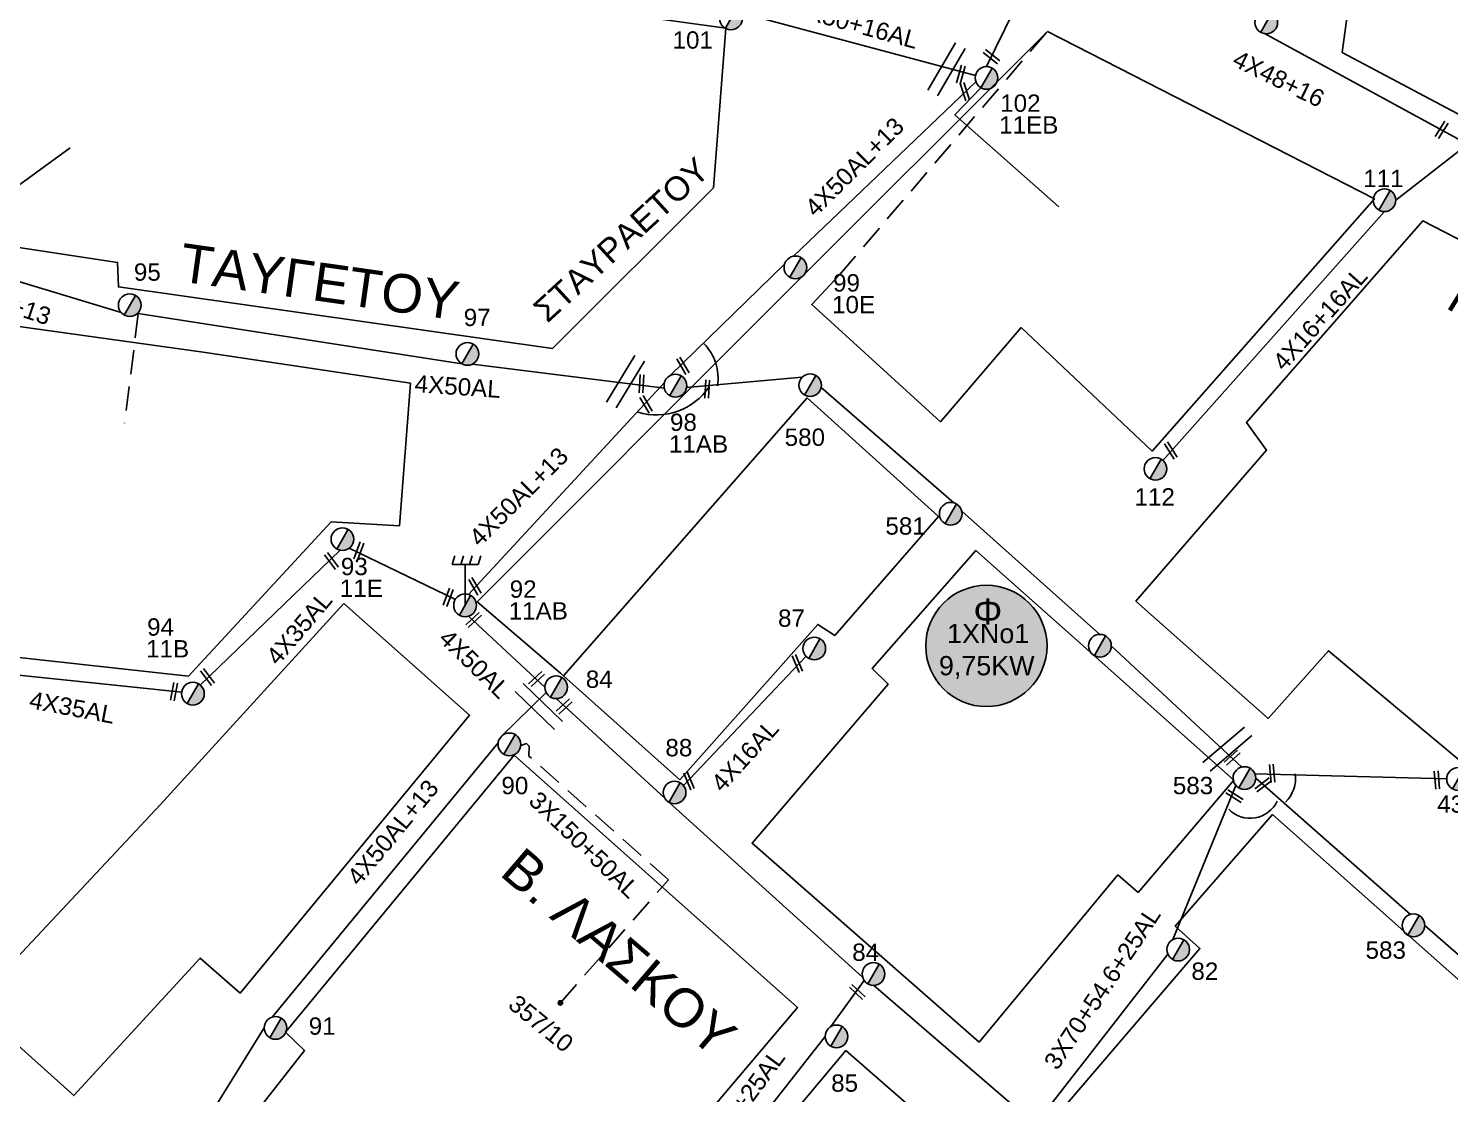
# Model space of a CAD drawing. Header units: millimetres. Extents: x 645 to 3057, y 900 to 1793.
# Drawn here: x 1292.4 to 1440.1, y 998.3 to 1109 of the extents above; entities that cross this region are included whole.
import ezdxf

# ---------------------------------------------------------------- set-up
doc = ezdxf.new("R2010")
doc.units = ezdxf.units.MM
doc.linetypes.add('DASHED', pattern=[19.05, 12.7, -6.35])
for name, color, linetype in [('Άγνωστα', 7, 'Continuous'), ('Γέφυρες Εναέριου Δικτύου', 7, 'Continuous'), ('Γείωση', 7, 'Continuous'), ('Γυμνά εναέρια ΧΤ (3Φ)   4x35AL', 7, 'Continuous'), ('Γυμνά εναέρια ΧΤ (3Φ)   4x50AL', 7, 'Continuous'), ('Γυμνά εναέρια ΧΤ και ΦΟΠ (3Φ)   4x16+16AL', 7, 'Continuous'), ('Γυμνά εναέρια ΧΤ και ΦΟΠ (3Φ)   4x50+16AL', 7, 'Continuous'), ('Εναέρια παροχή ΧΤ 4x16', 7, 'SYN_LINE'), ('Εναέρια παροχή ΧΤ 4x25', 7, 'SYN_LINE'), ('Επιγραφές - Σχήματα', 7, 'Continuous'), ('Καλώδια ΧΤ   3x150+50AL', 7, 'DASHED'), ('Καλώδια ΧΤ   3x48+38+16.5', 7, 'DASHED'), ('Μηχανική τομή', 7, 'Continuous'), ('Στύλος ΦΜ', 7, 'Continuous'), ('Στύλος ΦΜ @ 1', 7, 'Continuous'), ('Συνδέσεις', 7, 'Continuous'), ('Συνεστραμμένα ΧΤ   3x70+54.6+25 AL', 7, 'SYN_LINE'), ('Τομή', 7, 'Continuous'), ('Υπόβαθρο ΔΕΗ', 7, 'Continuous'), ('Χώρος', 7, 'Continuous')]:
    doc.layers.add(name, color=color, linetype=linetype)
doc.styles.get("Standard").update_dxf_attribs({"font": 'arial.ttf'})
doc.linetypes.add('SYN_LINE', pattern='A,0.5,-0.0001,["/\\/\\/\\/",Standard,S=0.1,R=0,X=0,Y=-0.05],-0.25', length=0.7501)

# ---------------------------------------------------------------- blocks, each defined once
blk = doc.blocks.new('ΥΠΑΡΧΩΝ ΤΣΙΜΕΝΤΕΝΙΟΣ ΣΤΥΛΟΣ')
at = {"layer": 'Στύλος ΦΜ'}
blk.add_hatch(color=256, dxfattribs=at).paths.add_polyline_path([(-1.29, -2.28, 0.574793), (2.62, 0, 0.268822), (1.3, 2.27)])
blk.add_line((-1.29, -2.28), (1.3, 2.27), dxfattribs=at)
blk.add_circle((0, 0), 2.62, dxfattribs=at)
at = {"layer": 'Στύλος ΦΜ', "flags": 4}
for tag, p in [('ΑΡΙΘΜΟΣ', (-4.68, 8.05)), ('ΤΥΠΟΣ', (-4.91, 3.03))]:
    blk.add_attdef(tag, p, '', height=4, dxfattribs=at)
blk = doc.blocks.new('_ΣΥΝΔΕΣΗ')
at = {"layer": 'Συνδέσεις', "linetype": 'SYN_LINE', "ltscale": 40}
blk.add_hatch(color=256, dxfattribs=at).paths.add_polyline_path([(0.5, -0.01, 1), (-0.5, -0.01, 1)])
at = {"layer": 'Συνδέσεις'}
blk.add_circle((0, -0.01), 0.5, dxfattribs=at)
blk = doc.blocks.new('ΜΗΧΑΝΙΚΗ ΤΟΜΗ')
at = {"layer": 'Μηχανική τομή', "ltscale": 40}
for p, q in [((-1.89, 0.78), (1.89, 0.78)), ((1.89, 0), (-1.89, 0))]:
    blk.add_line(p, q, dxfattribs=at)
blk = doc.blocks.new('ΤΟΜΗ')
at = {"layer": 'Τομή', "ltscale": 40}
for p, q in [((-5.68, 0), (5.68, 0)), ((5.68, -2.33), (-5.68, -2.33))]:
    blk.add_line(p, q, dxfattribs=at)
blk = doc.blocks.new('ΓΕΙΩΣΗ')
at = {"layer": 'Γείωση', "ltscale": 40}
for p, q in [((-2.34, 11.45), (-3, 9.45)), ((-0.34, 11.45), (-1, 9.45)), ((1.66, 11.45), (1, 9.45)), ((3.66, 11.45), (3, 9.45)), ((0, 9.45), (0, 0))]:
    blk.add_line(p, q, dxfattribs=at)
blk.add_lwpolyline([(-3, 9.45), (3, 9.45)], dxfattribs=at)
blk = doc.blocks.new('ΧΩΡΟΣ')
at = {"layer": 'Χώρος', "ltscale": 40, "true_color": 0xff4747}
blk.add_hatch(color=13, dxfattribs=at).paths.add_polyline_path([(12.17, -0.19, 1), (-13.03, -0.19, 1)])
at = {"layer": 'Χώρος', "ltscale": 40}
blk.add_circle((-0.43, -0.19), 12.6, dxfattribs=at)
at = {"layer": 'Χώρος', "ltscale": 30, "insert": (-3.14, 9.64), "char_height": 5.4, "width": 408.8913, "attachment_point": 1}
blk.add_mtext('Φ', dxfattribs=at)
at = {"layer": 'Χώρος', "ltscale": 40}
blk.add_attdef('ΑΡΙΘΜΟΣ_001', (-5.24, -3.99), '', height=5.4, dxfattribs=at)

msp = doc.modelspace()

# ---------------------------------------------------------------- linework, layer by layer
at = {"layer": 'Άγνωστα', "color": 5}
for points in [[(1403.31406, 1128.16109), (1391.96099, 1104.9915)], [(1371.92101, 1085.28528), (1390.85561, 1103.4072)], [(1391.37996, 1102.78926), (1388.67752, 1099.95964), (1399.47018, 1090.41583)], [(1359.06974, 1072.86838), (1370.98334, 1084.47697)], [(1338.16145, 1050.12939), (1358.51215, 1072.17895)]]:
    msp.add_lwpolyline(points, dxfattribs=at)
at = {"layer": 'Άγνωστα', "color": 30}
msp.add_lwpolyline([(1441.67501, 1097.05867), (1420.84666, 1108.4163)], dxfattribs=at)
at = {"layer": 'Άγνωστα', "color": 6}
msp.add_lwpolyline([(1302.06157, 1079.4227), (1283.37592, 1085.08719)], dxfattribs=at)
at = {"layer": 'Άγνωστα', "color": 6, "linetype": 'DASHED', "ltscale": 0.2}
msp.add_lwpolyline([(1303.84101, 1079.3206), (1302.41184, 1067.93736)], dxfattribs=at)
at = {"layer": 'Άγνωστα', "color": 62}
for points in [[(1346.20268, 1039.95677), (1341.56989, 1035.40869)], [(1341.22971, 1034.7394), (1317.74463, 1006.23482)], [(1316.91676, 1005.11023), (1306.78358, 988.72993)]]:
    msp.add_lwpolyline(points, dxfattribs=at)
at = {"layer": 'Γέφυρες Εναέριου Δικτύου'}
for centre, radius, start, end in [((1359.02949, 1072.64594), 5.04477, 350.7050918, 44.50959), ((1357.63446, 1075.4593), 6.6676, 253.3352783, 325.9395932), ((1420.7468, 1030.99895), 3.3104, 313.0612024, 9.0577745), ((1419.35122, 1030.00407), 3.1177, 224.3585545, 334.5493133)]:
    msp.add_arc(centre, radius, start, end, dxfattribs=at)
at = {"layer": 'Γυμνά εναέρια ΧΤ (3Φ)   4x35AL', "color": 5, "linetype": 'SYN_LINE', "ltscale": 20}
for points in [[(1324.8248, 1054.73442), (1310.27341, 1040.7335)], [(1308.34533, 1039.99576), (1281.09329, 1042.82138)]]:
    msp.add_lwpolyline(points, dxfattribs=at)
at = {"layer": 'Γυμνά εναέρια ΧΤ (3Φ)   4x35AL', "color": 5, "linetype": 'SYN_LINE', "ltscale": 15}
msp.add_lwpolyline([(1336.77898, 1049.62711), (1325.75385, 1054.95089)], dxfattribs=at)
at = {"layer": 'Γυμνά εναέρια ΧΤ (3Φ)   4x50AL', "color": 6, "linetype": 'SYN_LINE', "ltscale": 20}
for points in [[(1337.45318, 1074.11257), (1303.84101, 1079.3206)], [(1358.49289, 1071.56774), (1338.552, 1074.07919)]]:
    msp.add_lwpolyline(points, dxfattribs=at)
at = {"layer": 'Γυμνά εναέρια ΧΤ (3Φ)   4x50AL', "color": 5, "ltscale": 0.2}
for points in [[(1346.07002, 1040.4998), (1338.15202, 1047.89472)], [(1358.5252, 1028.99414), (1347.24779, 1039.32204)]]:
    msp.add_lwpolyline(points, dxfattribs=at)
at = {"layer": 'Γυμνά εναέρια ΧΤ και ΦΟΠ (3Φ)   4x16+16AL', "color": 30, "ltscale": 0.2}
for points in [[(1441.8425, 1096.82142), (1434.48617, 1091.09999)], [(1433.3084, 1089.92222), (1410.29331, 1064.07672)]]:
    msp.add_lwpolyline(points, dxfattribs=at)
at = {"layer": 'Γυμνά εναέρια ΧΤ και ΦΟΠ (3Φ)   4x50+16AL', "color": 1, "ltscale": 0.2}
msp.add_lwpolyline([(1390.80756, 1104.05192), (1366.43793, 1110.56448)], dxfattribs=at)
at = {"layer": 'Εναέρια παροχή ΧΤ 4x16', "color": 5, "ltscale": 20}
msp.add_lwpolyline([(1360.49082, 1030.2823), (1373.20747, 1043.72614)], dxfattribs=at)
at = {"layer": 'Εναέρια παροχή ΧΤ 4x25', "color": 6, "ltscale": 20}
msp.add_lwpolyline([(1282.83437, 1086.45076), (1296.77203, 1096.54406)], dxfattribs=at)
at = {"layer": 'Καλώδια ΧΤ   3x150+50AL', "color": 62, "ltscale": 0.2}
msp.add_lwpolyline([(1347.69487, 1007.71363), (1358.93321, 1020.50668), (1344.4262, 1033.35675), (1344.46149, 1034.37058), (1344.16148, 1034.6527), (1343.5656, 1034.4387)], dxfattribs=at)
at = {"layer": 'Καλώδια ΧΤ   3x48+38+16.5', "color": 5, "linetype": 'Continuous', "ltscale": 0.2}
for points in [[(1379.08499, 1010.39008), (1358.97076, 1028.54695)], [(1396.97177, 995.10535), (1380.21808, 1009.53364)]]:
    msp.add_lwpolyline(points, dxfattribs=at)
at = {"layer": 'Συνεστραμμένα ΧΤ   3x70+54.6+25 AL', "color": 5, "ltscale": 15}
msp.add_lwpolyline([(1372.79673, 1072.71289), (1360.80184, 1071.64846)], dxfattribs=at)
at = {"layer": 'Συνεστραμμένα ΧΤ   3x70+54.6+25 AL', "color": 5, "ltscale": 20}
for points in [[(1388.57946, 1059.65446), (1374.79109, 1071.65117)], [(1403.74762, 1045.99722), (1389.39046, 1058.78194)], [(1418.46965, 1032.2136), (1404.92539, 1044.81945)], [(1352.73419, 975.56755), (1375.20229, 1004.22752)]]:
    msp.add_lwpolyline(points, dxfattribs=at)
at = {"layer": 'Συνεστραμμένα ΧΤ   3x70+54.6+25 AL', "color": 1, "ltscale": 20}
for points in [[(1439.77778, 1030.97129), (1419.85359, 1031.49537)], [(1419.93273, 1031.07092), (1436.01241, 1016.90342)], [(1411.31162, 1014.28109), (1417.87431, 1030.28887)], [(1437.49536, 1015.76587), (1450.40059, 1004.50331)], [(1398.39793, 996.83101), (1410.79561, 1012.78011)]]:
    msp.add_lwpolyline(points, dxfattribs=at)
at = {"layer": 'Συνεστραμμένα ΧΤ   3x70+54.6+25 AL', "color": 5, "ltscale": 7}
msp.add_lwpolyline([(1375.79688, 1005.25077), (1379.25201, 1010.03773)], dxfattribs=at)
at = {"layer": 'Υπόβαθρο ΔΕΗ'}
for points in [[(1437.00272, 1166.00716), (1473.90372, 1156.68727), (1469.37152, 1121.75043), (1465.11647, 1123.69304), (1458.6278, 1090.70802), (1428.92135, 1106.4461)], [(1407.46052, 1049.46266), (1421.22941, 1037.26081), (1427.47617, 1044.28768), (1440.97414, 1033.01484), (1473.71948, 1070.18166), (1437.28186, 1088.94888), (1418.96774, 1067.99978), (1421.06161, 1065.13231)], [(1391.20268, 1003.64429), (1405.61927, 1021.005), (1407.70235, 1019.18395), (1417.6573, 1030.86342), (1400.74563, 1045.91964), (1390.85995, 1054.72009), (1380.06555, 1042.45674), (1381.75437, 1040.81271), (1367.60124, 1024.29774)], [(1325.19283, 1049.20686), (1338.26161, 1037.58539), (1314.41005, 1008.71443), (1310.25471, 1012.36164), (1297.14278, 998.08077), (1286.61663, 1007.49448), (1306.10487, 1028.27798)], [(1319.14555, 1004.65282), (1321.0927, 1002.77774), (1308.66576, 986.90293), (1331.29805, 964.56212), (1345.7103, 981.12913), (1348.36264, 978.94188), (1372.32714, 1007.21966), (1342.87675, 1033.46213)], [(1399.49899, 996.29036), (1414.12337, 1013.36815), (1411.57012, 1015.66938), (1421.66659, 1027.27838), (1448.98205, 1002.99605), (1439.71991, 992.17885), (1437.97196, 993.77286), (1422.77659, 975.62726), (1409.65934, 987.00746)], [(1352.57411, 966.02344), (1356.97619, 971.08406), (1353.5294, 974.27923), (1377.35212, 1002.74755), (1389.06516, 992.54361), (1407.56738, 975.83768), (1399.0846, 966.02344), (1383.60932, 947.80391), (1379.68223, 951.17802), (1363.78359, 932.83795), (1342.16016, 953.42445)]]:
    msp.add_lwpolyline(points, close=True, dxfattribs=at)
for points in [[(1263.4034, 1116.96208), (1282.9411, 1087.46625), (1301.68402, 1084.64455), (1301.77592, 1082.09131), (1346.85649, 1075.6899), (1363.58989, 1092.38987), (1364.86714, 1108.96955), (1299.65239, 1117.98014), (1289.48176, 1134.9429), (1263.4034, 1116.96208)], [(1222.8821, 1088.78881), (1248.62796, 1048.29649), (1309.05086, 1041.65073), (1323.88206, 1057.68908), (1330.96328, 1057.2672), (1332.1084, 1072.11317), (1310.59554, 1075.30907), (1279.72593, 1079.59639), (1257.33661, 1112.70322), (1222.8821, 1088.78881)], [(1373.34262, 1070.58139), (1386.95587, 1058.24363), (1376.19556, 1045.87146), (1374.42513, 1047.02661), (1360.107, 1030.89905), (1347.70054, 1041.97547), (1339.05264, 1049.38652), (1370.09418, 1080.47822), (1398.28451, 1108.64496)], [(1398.28451, 1108.64496), (1432.25868, 1091.24528), (1409.15982, 1065.03515), (1395.56157, 1077.87525), (1387.16546, 1068.0872), (1373.80264, 1080.2684), (1376.70337, 1083.36738)], [(1373.34262, 1070.58139), (1348.00335, 1041.70513)]]:
    msp.add_lwpolyline(points, dxfattribs=at)
at = {"layer": 'Υπόβαθρο ΔΕΗ', "linetype": 'DASHED', "ltscale": 0.2}
msp.add_lwpolyline([(1376.70337, 1083.36738), (1398.28451, 1108.64496)], dxfattribs=at)

# ---------------------------------------------------------------- block references
at = {"layer": 'Γείωση', "xscale": 0.4499999999998181, "yscale": 0.4499999999998181, "zscale": 0.4499999999998181}
msp.add_blockref('ΓΕΙΩΣΗ', (1337.78435, 1049.01363), dxfattribs=at)
at = {"layer": 'Μηχανική τομή'}
for p, xscale, yscale, zscale, rotation in [((1392.35486, 1105.87505), 0.4999999999998651, 0.4999999999998651, 0.4999999999998651, 321.2978199409028), ((1389.47931, 1104.12341), 0.4999999999998561, 0.4999999999998561, 0.4999999999998561, 74.51501263482282), ((1389.52305, 1102.31462), 0.4999999999998559, 0.4999999999998559, 0.4999999999998559, 287.6316095117118), ((1439.41684, 1098.31113), 0.4999999999999452, 0.4999999999999452, 0.4999999999999452, 57.70258851464364), ((1360.24994, 1073.79445), 0.4999999999998645, 0.4999999999998645, 0.4999999999998645, 300.4001247242435), ((1355.92922, 1072.04678), 0.4999999999998408, 0.4999999999998408, 0.4999999999998408, 266.7337770260853), ((1362.74157, 1071.49493), 0.4999999999998408, 0.4999999999998408, 0.4999999999998408, 266.7337770260853), ((1356.42634, 1069.78796), 0.4999999999998645, 0.4999999999998645, 0.4999999999998645, 300.4001247242435), ((1410.94445, 1064.99356), 0.499999999999864, 0.499999999999864, 0.499999999999864, 301.883861601195), ((1323.75819, 1053.50249), 0.4999999999998879, 0.4999999999998879, 0.4999999999998879, 307.0457097615562), ((1326.56823, 1054.73434), 0.4999999999998694, 0.4999999999998694, 0.4999999999998694, 249.4164541874808), ((1338.6468, 1050.89904), 0.4999999999998645, 0.4999999999998645, 0.4999999999998645, 300.4001247242435), ((1335.84827, 1049.90261), 0.4999999999998695, 0.4999999999998695, 0.4999999999998695, 249.4164541874808), ((1338.55092, 1047.62597), 0.4999999999998626, 0.4999999999998626, 0.4999999999998626, 222.8721691482216), ((1372.48784, 1043.04077), 0.4999999999997406, 0.4999999999997406, 0.4999999999997406, 112.2987258888788), ((1310.88826, 1041.44746), 0.4999999999998879, 0.4999999999998879, 0.4999999999998879, 307.0457097615562), ((1307.35581, 1040.07804), 0.4999999999998812, 0.4999999999998812, 0.4999999999998812, 258.6239634559151), ((1345.08769, 1041.50329), 0.4999999999998626, 0.4999999999998626, 0.4999999999998626, 222.8721691482216), ((1347.94751, 1038.64604), 0.4999999999998626, 0.4999999999998626, 0.4999999999998626, 222.8721691482216), ((1417.60272, 1033.05123), 0.4999999999998901, 0.4999999999998901, 0.4999999999998901, 41.85106025029085), ((1421.83755, 1031.57746), 0.4999999999998582, 0.4999999999998582, 0.4999999999998582, 95.2121623554198), ((1361.22789, 1030.85336), 0.4999999999997406, 0.4999999999997406, 0.4999999999997406, 112.2987258888788), ((1420.80968, 1030.20246), 0.4999999999998883, 0.4999999999998883, 0.4999999999998883, 37.09173141829815), ((1438.95227, 1030.88656), 0.4999999999998582, 0.4999999999998582, 0.4999999999998582, 95.2121623554198), ((1417.63303, 1029.02619), 0.499999999999946, 0.499999999999946, 0.499999999999946, 327.9633730707247), ((1378.66486, 1008.98114), 0.4999999999998871, 0.4999999999998871, 0.4999999999998871, 136.5668326893269)]:
    msp.add_blockref('ΜΗΧΑΝΙΚΗ ΤΟΜΗ', p, dxfattribs=dict(at, xscale=xscale, yscale=yscale, zscale=zscale, rotation=rotation))
at = {"layer": 'Στύλος ΦΜ @ 1', "ltscale": 40}
ref = msp.add_blockref('ΥΠΑΡΧΩΝ ΤΣΙΜΕΝΤΕΝΙΟΣ ΣΤΥΛΟΣ', (1421.02805, 1109.58002), dxfattribs=dict(at, xscale=0.4499999999998181, yscale=0.4499999999998181, zscale=0.4499999999998181))
ref.add_attrib('ΤΥΠΟΣ', '109', (1416.48257, 1114.4607), dxfattribs={"layer": 'Στύλος ΦΜ', "height": 1.8, "flags": 4})
ref = msp.add_blockref('ΥΠΑΡΧΩΝ ΤΣΙΜΕΝΤΕΝΙΟΣ ΣΤΥΛΟΣ', (1365.41064, 1109.98846), dxfattribs=dict(at, xscale=0.4499999999998181, yscale=0.4499999999998181, zscale=0.4499999999998181))
ref.add_attrib('ΤΥΠΟΣ', '101', (1359.34501, 1106.85133), dxfattribs={"layer": 'Στύλος ΦΜ', "height": 1.8, "flags": 4})
ref = msp.add_blockref('ΥΠΑΡΧΩΝ ΤΣΙΜΕΝΤΕΝΙΟΣ ΣΤΥΛΟΣ', (1391.96099, 1103.81373), dxfattribs=dict(at, xscale=0.4499999999998181, yscale=0.4499999999998181, zscale=0.4499999999998181))
ref.add_attrib('ΤΥΠΟΣ', '11EB', (1393.27582, 1098.02734), dxfattribs={"layer": 'Στύλος ΦΜ', "height": 1.8, "flags": 4})
ref.add_attrib('ΑΡΙΘΜΟΣ', '102', (1393.38237, 1100.28962), dxfattribs={"layer": 'Στύλος ΦΜ', "height": 1.8, "flags": 4})
ref = msp.add_blockref('ΥΠΑΡΧΩΝ ΤΣΙΜΕΝΤΕΝΙΟΣ ΣΤΥΛΟΣ', (1433.3084, 1091.09999), dxfattribs=dict(at, xscale=0.4499999999998181, yscale=0.4499999999998181, zscale=0.4499999999998181))
ref.add_attrib('ΤΥΠΟΣ', '111', (1431.09676, 1092.46234), dxfattribs={"layer": 'Στύλος ΦΜ', "height": 1.8, "flags": 4})
ref = msp.add_blockref('ΥΠΑΡΧΩΝ ΤΣΙΜΕΝΤΕΝΙΟΣ ΣΤΥΛΟΣ', (1372.10641, 1084.12219), dxfattribs=dict(at, xscale=0.4499999999998181, yscale=0.4499999999998181, zscale=0.4499999999998181))
ref.add_attrib('ΤΥΠΟΣ', '10E', (1375.91237, 1079.35819), dxfattribs={"layer": 'Στύλος ΦΜ', "height": 1.8, "flags": 4})
ref.add_attrib('ΑΡΙΘΜΟΣ', '99', (1376.01892, 1081.62048), dxfattribs={"layer": 'Στύλος ΦΜ', "height": 1.8, "flags": 4})
ref = msp.add_blockref('ΥΠΑΡΧΩΝ ΤΣΙΜΕΝΤΕΝΙΟΣ ΣΤΥΛΟΣ', (1302.94966, 1080.19629), dxfattribs=dict(at, xscale=0.4499999999998181, yscale=0.4499999999998181, zscale=0.4499999999998181))
ref.add_attrib('ΤΥΠΟΣ', '95', (1303.38181, 1082.73947), dxfattribs={"layer": 'Στύλος ΦΜ', "height": 1.8, "flags": 4})
ref = msp.add_blockref('ΥΠΑΡΧΩΝ ΤΣΙΜΕΝΤΕΝΙΟΣ ΣΤΥΛΟΣ', (1338.03422, 1075.13704), dxfattribs=dict(at, xscale=0.4499999999998181, yscale=0.4499999999998181, zscale=0.4499999999998181))
ref.add_attrib('ΤΥΠΟΣ', '97', (1337.6491, 1078.02824), dxfattribs={"layer": 'Στύλος ΦΜ', "height": 1.8, "flags": 4})
ref = msp.add_blockref('ΥΠΑΡΧΩΝ ΤΣΙΜΕΝΤΕΝΙΟΣ ΣΤΥΛΟΣ', (1359.63935, 1071.83752), dxfattribs=dict(at, xscale=0.4499999999998181, yscale=0.4499999999998181, zscale=0.4499999999998181))
ref.add_attrib('ΤΥΠΟΣ', '11AB', (1358.96859, 1064.87136), dxfattribs={"layer": 'Στύλος ΦΜ', "height": 1.8, "flags": 4})
ref.add_attrib('ΑΡΙΘΜΟΣ', '98', (1359.07514, 1067.13365), dxfattribs={"layer": 'Στύλος ΦΜ', "height": 1.8, "flags": 4})
ref = msp.add_blockref('ΥΠΑΡΧΩΝ ΤΣΙΜΕΝΤΕΝΙΟΣ ΣΤΥΛΟΣ', (1373.63738, 1071.88799), dxfattribs=dict(at, xscale=0.4499999999998181, yscale=0.4499999999998181, zscale=0.4499999999998181))
ref.add_attrib('ΤΥΠΟΣ', '580', (1370.98957, 1065.58135), dxfattribs={"layer": 'Στύλος ΦΜ', "height": 1.8, "flags": 4})
ref = msp.add_blockref('ΥΠΑΡΧΩΝ ΤΣΙΜΕΝΤΕΝΙΟΣ ΣΤΥΛΟΣ', (1409.51214, 1063.19529), dxfattribs=dict(at, xscale=0.4499999999998181, yscale=0.4499999999998181, zscale=0.4499999999998181))
ref.add_attrib('ΤΥΠΟΣ', '112', (1407.33717, 1059.37991), dxfattribs={"layer": 'Στύλος ΦΜ', "height": 1.8, "flags": 4})
ref = msp.add_blockref('ΥΠΑΡΧΩΝ ΤΣΙΜΕΝΤΕΝΙΟΣ ΣΤΥΛΟΣ', (1388.24074, 1058.52645), dxfattribs=dict(at, xscale=0.4499999999998181, yscale=0.4499999999998181, zscale=0.4499999999998181))
ref.add_attrib('ΤΥΠΟΣ', '581', (1381.45491, 1056.35855), dxfattribs={"layer": 'Στύλος ΦΜ', "height": 1.8, "flags": 4})
ref = msp.add_blockref('ΥΠΑΡΧΩΝ ΤΣΙΜΕΝΤΕΝΙΟΣ ΣΤΥΛΟΣ', (1325.04497, 1055.89143), dxfattribs=dict(at, xscale=0.4499999999998181, yscale=0.4499999999998181, zscale=0.4499999999998181))
ref.add_attrib('ΤΥΠΟΣ', '11E', (1324.77625, 1049.88916), dxfattribs={"layer": 'Στύλος ΦΜ', "height": 1.8, "flags": 4})
ref.add_attrib('ΑΡΙΘΜΟΣ', '93', (1324.8828, 1052.15145), dxfattribs={"layer": 'Στύλος ΦΜ', "height": 1.8, "flags": 4})
ref = msp.add_blockref('ΥΠΑΡΧΩΝ ΤΣΙΜΕΝΤΕΝΙΟΣ ΣΤΥΛΟΣ', (1337.78435, 1049.01363), dxfattribs=dict(at, xscale=0.4499999999998181, yscale=0.4499999999998181, zscale=0.4499999999998181))
ref.add_attrib('ΤΥΠΟΣ', '11AB', (1342.31713, 1047.53844), dxfattribs={"layer": 'Στύλος ΦΜ', "height": 1.8, "flags": 4})
ref.add_attrib('ΑΡΙΘΜΟΣ', '92', (1342.42368, 1049.80073), dxfattribs={"layer": 'Στύλος ΦΜ', "height": 1.8, "flags": 4})
ref = msp.add_blockref('ΥΠΑΡΧΩΝ ΤΣΙΜΕΝΤΕΝΙΟΣ ΣΤΥΛΟΣ', (1374.07105, 1044.52699), dxfattribs=dict(at, xscale=0.4499999999998181, yscale=0.4499999999998181, zscale=0.4499999999998181))
ref.add_attrib('ΤΥΠΟΣ', '87', (1370.30364, 1046.78839), dxfattribs={"layer": 'Στύλος ΦΜ', "height": 1.8, "flags": 4})
ref = msp.add_blockref('ΥΠΑΡΧΩΝ ΤΣΙΜΕΝΤΕΝΙΟΣ ΣΤΥΛΟΣ', (1309.51206, 1039.8349), dxfattribs=dict(at, xscale=0.4499999999998181, yscale=0.4499999999998181, zscale=0.4499999999998181))
ref.add_attrib('ΤΥΠΟΣ', '11B', (1304.64871, 1043.5992), dxfattribs={"layer": 'Στύλος ΦΜ', "height": 1.8, "flags": 4})
ref.add_attrib('ΑΡΙΘΜΟΣ', '94', (1304.75526, 1045.86148), dxfattribs={"layer": 'Στύλος ΦΜ', "height": 1.8, "flags": 4})
at = {"layer": 'Στύλος ΦΜ @ 1', "ltscale": 40, "xscale": 0.4499999999998181, "yscale": 0.4499999999998181, "zscale": 0.4499999999998181}
msp.add_blockref('ΥΠΑΡΧΩΝ ΤΣΙΜΕΝΤΕΝΙΟΣ ΣΤΥΛΟΣ', (1403.74762, 1044.81945), dxfattribs=at)
at = {"layer": 'Στύλος ΦΜ @ 1', "ltscale": 40}
ref = msp.add_blockref('ΥΠΑΡΧΩΝ ΤΣΙΜΕΝΤΕΝΙΟΣ ΣΤΥΛΟΣ', (1347.24779, 1040.4998), dxfattribs=dict(at, xscale=0.4499999999998181, yscale=0.4499999999998181, zscale=0.4499999999998181))
ref.add_attrib('ΤΥΠΟΣ', '84', (1350.32924, 1040.43914), dxfattribs={"layer": 'Στύλος ΦΜ', "height": 1.8, "flags": 4})
ref = msp.add_blockref('ΥΠΑΡΧΩΝ ΤΣΙΜΕΝΤΕΝΙΟΣ ΣΤΥΛΟΣ', (1342.39497, 1034.56824), dxfattribs=dict(at, xscale=0.4499999999998181, yscale=0.4499999999998181, zscale=0.4499999999998181))
ref.add_attrib('ΤΥΠΟΣ', '90', (1341.56161, 1029.39245), dxfattribs={"layer": 'Στύλος ΦΜ', "height": 1.8, "flags": 4})
ref = msp.add_blockref('ΥΠΑΡΧΩΝ ΤΣΙΜΕΝΤΕΝΙΟΣ ΣΤΥΛΟΣ', (1359.55179, 1029.57142), dxfattribs=dict(at, xscale=0.4499999999998181, yscale=0.4499999999998181, zscale=0.4499999999998181))
ref.add_attrib('ΤΥΠΟΣ', '88', (1358.59934, 1033.32476), dxfattribs={"layer": 'Στύλος ΦΜ', "height": 1.8, "flags": 4})
ref = msp.add_blockref('ΥΠΑΡΧΩΝ ΤΣΙΜΕΝΤΕΝΙΟΣ ΣΤΥΛΟΣ', (1418.75496, 1031.07092), dxfattribs=dict(at, xscale=0.4499999999998181, yscale=0.4499999999998181, zscale=0.4499999999998181))
ref.add_attrib('ΤΥΠΟΣ', '583', (1411.31821, 1029.38956), dxfattribs={"layer": 'Στύλος ΦΜ', "height": 1.8, "flags": 4})
ref = msp.add_blockref('ΥΠΑΡΧΩΝ ΤΣΙΜΕΝΤΕΝΙΟΣ ΣΤΥΛΟΣ', (1440.95555, 1030.97129), dxfattribs=dict(at, xscale=0.4499999999998181, yscale=0.4499999999998181, zscale=0.4499999999998181))
ref.add_attrib('ΤΥΠΟΣ', '439', (1438.77897, 1027.46059), dxfattribs={"layer": 'Στύλος ΦΜ', "height": 1.8, "flags": 4})
ref = msp.add_blockref('ΥΠΑΡΧΩΝ ΤΣΙΜΕΝΤΕΝΙΟΣ ΣΤΥΛΟΣ', (1436.31759, 1015.76587), dxfattribs=dict(at, xscale=0.4499999999998181, yscale=0.4499999999998181, zscale=0.4499999999998181))
ref.add_attrib('ΤΥΠΟΣ', '583', (1431.3411, 1012.29913), dxfattribs={"layer": 'Στύλος ΦΜ', "height": 1.8, "flags": 4})
ref = msp.add_blockref('ΥΠΑΡΧΩΝ ΤΣΙΜΕΝΤΕΝΙΟΣ ΣΤΥΛΟΣ', (1411.87659, 1013.24767), dxfattribs=dict(at, xscale=0.4499999999998181, yscale=0.4499999999998181, zscale=0.4499999999998181))
ref.add_attrib('ΤΥΠΟΣ', '82', (1413.24725, 1010.10452), dxfattribs={"layer": 'Στύλος ΦΜ', "height": 1.8, "flags": 4})
ref = msp.add_blockref('ΥΠΑΡΧΩΝ ΤΣΙΜΕΝΤΕΝΙΟΣ ΣΤΥΛΟΣ', (1380.21808, 1010.71141), dxfattribs=dict(at, xscale=0.4499999999998181, yscale=0.4499999999998181, zscale=0.4499999999998181))
ref.add_attrib('ΤΥΠΟΣ', '84', (1378.00644, 1012.07377), dxfattribs={"layer": 'Στύλος ΦΜ', "height": 1.8, "flags": 4})
ref = msp.add_blockref('ΥΠΑΡΧΩΝ ΤΣΙΜΕΝΤΕΝΙΟΣ ΣΤΥΛΟΣ', (1318.09453, 1005.11023), dxfattribs=dict(at, xscale=0.4499999999998181, yscale=0.4499999999998181, zscale=0.4499999999998181))
ref.add_attrib('ΤΥΠΟΣ', '91', (1321.54493, 1004.40125), dxfattribs={"layer": 'Στύλος ΦΜ', "height": 1.8, "flags": 4})
ref = msp.add_blockref('ΥΠΑΡΧΩΝ ΤΣΙΜΕΝΤΕΝΙΟΣ ΣΤΥΛΟΣ', (1376.38006, 1004.22752), dxfattribs=dict(at, xscale=0.4499999999998181, yscale=0.4499999999998181, zscale=0.4499999999998181))
ref.add_attrib('ΤΥΠΟΣ', '85', (1375.8219, 998.47904), dxfattribs={"layer": 'Στύλος ΦΜ', "height": 1.8, "flags": 4})
at = {"layer": 'Συνδέσεις', "xscale": 0.4499999999998181, "yscale": 0.4499999999998181, "zscale": 0.4499999999998181}
msp.add_blockref('_ΣΥΝΔΕΣΗ', (1347.69631, 1007.71884), dxfattribs=at)
at = {"layer": 'Τομή'}
for p, xscale, yscale, zscale, rotation in [((1387.31201, 1104.98607), 0.5000000000001396, 0.5000000000001396, 0.5000000000001396, 59.71658078719809), ((1354.95011, 1071.95163), 0.5000000000001673, 0.5000000000001673, 0.5000000000001673, 238.6070104866322), ((1345.85655, 1038.92519), 0.5000000000001528, 0.5000000000001528, 0.5000000000001528, 316.06225617031), ((1417.36057, 1033.64254), 0.5000000000001127, 0.5000000000001127, 0.5000000000001127, 220.4954159276157)]:
    msp.add_blockref('ΤΟΜΗ', p, dxfattribs=dict(at, xscale=xscale, yscale=yscale, zscale=zscale, rotation=rotation))
at = {"layer": 'Χώρος'}
ref = msp.add_blockref('ΧΩΡΟΣ', (1392.16474, 1044.89019), dxfattribs=dict(at, xscale=0.5, yscale=0.5, zscale=0.5))
ref.add_attrib('ΑΡΙΘΜΟΣ_001', '1ΧΝο1', (1387.86097, 1045.08716), dxfattribs={"ltscale": 40, "height": 2})
ref.add_attrib('ΑΡΙΘΜΟΣ_002', '9,75ΚW', (1387.0165, 1041.74564), dxfattribs={"ltscale": 40, "height": 2})

# ---------------------------------------------------------------- texts
at = {"layer": 'Γυμνά εναέρια ΧΤ (3Φ)   4x35AL', "color": 7, "ltscale": 0.2, "char_height": 1.8, "width": 30, "attachment_point": 1}
for insert, rotation in [((1316.96946, 1043.82994), 49.6768822), ((1292.74127, 1040.11668), 349.3897085)]:
    msp.add_mtext('4X35AL', dxfattribs=dict(at, insert=insert, rotation=rotation))
at = {"layer": 'Γυμνά εναέρια ΧΤ (3Φ)   4x50AL', "color": 7, "ltscale": 0.2, "char_height": 1.8, "width": 30, "attachment_point": 1}
for insert, rotation in [((1332.63012, 1072.96207), 356.0736155), ((1336.18207, 1046.701), 315.832798)]:
    msp.add_mtext('4X50AL', dxfattribs=dict(at, insert=insert, rotation=rotation))
at = {"layer": 'Γυμνά εναέρια ΧΤ και ΦΟΠ (3Φ)   4x16+16AL', "color": 7, "ltscale": 0.2, "insert": (1421.52726, 1074.46255), "char_height": 1.8, "width": 30, "attachment_point": 1, "rotation": 48.2140122}
msp.add_mtext('4X16+16AL', dxfattribs=at)
at = {"layer": 'Γυμνά εναέρια ΧΤ και ΦΟΠ (3Φ)   4x50+16AL', "color": 7, "ltscale": 0.2, "insert": (1372.28184, 1112.01064), "char_height": 1.8, "width": 30, "attachment_point": 1, "rotation": 344.8147973}
msp.add_mtext('4X50+16AL', dxfattribs=at)
at = {"layer": 'Εναέρια παροχή ΧΤ 4x16', "color": 7, "ltscale": 20, "insert": (1363.189, 1030.70025), "char_height": 1.8, "width": 30, "attachment_point": 1, "rotation": 47.7669348}
msp.add_mtext('4X16AL', dxfattribs=at)
at = {"layer": 'Επιγραφές - Σχήματα', "color": 7, "ltscale": 0.2, "char_height": 1.8, "width": 30, "attachment_point": 1}
for s, insert, rotation in [('4X48+16', (1418.16706, 1106.76646), 333.8894363), ('4X50AL+13', (1372.91874, 1090.55545), 44.8890863), ('4X50+13', (1285.33636, 1083.02125), 341.4603154), ('4X50AL+13', (1338.03493, 1056.28307), 44.8890863), ('4X50AL+13', (1325.37954, 1020.89981), 50.5147029)]:
    msp.add_mtext(s, dxfattribs=dict(at, insert=insert, rotation=rotation))
at = {"layer": 'Επιγραφές - Σχήματα', "width": 69.9753744, "attachment_point": 1}
for s, insert, char_height, rotation in [('ΣΤΑΥΡΑΕΤΟΥ', (1344.65098, 1080.11695), 2.5, 42.5229252), ('ΤΑΥΓΕΤΟΥ', (1308.52228, 1086.65754), 4, 351.965851), ('ΜΠΛΕΣΣΑ', (1441.61218, 1083.42258), 4, 328.2353595), ('Β. ΛΑΣΚΟΥ', (1343.85307, 1024.09486), 4, 319.4307627)]:
    msp.add_mtext(s, dxfattribs=dict(at, insert=insert, char_height=char_height, rotation=rotation))
at = {"layer": 'Επιγραφές - Σχήματα', "ltscale": 0.2, "insert": (1343.27137, 1008.69869), "char_height": 1.8, "width": 30, "attachment_point": 1, "rotation": 320.8337336}
msp.add_mtext('357/10', dxfattribs=at)
at = {"layer": 'Καλώδια ΧΤ   3x150+50AL', "color": 7, "ltscale": 0.2, "insert": (1345.52028, 1029.85467), "char_height": 1.8, "width": 30, "attachment_point": 1, "rotation": 316.1491309}
msp.add_mtext('3X150+50AL', dxfattribs=at)
at = {"layer": 'Συνεστραμμένα ΧΤ   3x70+54.6+25 AL', "color": 7, "ltscale": 20, "char_height": 1.8, "width": 30, "attachment_point": 1}
for insert, rotation in [((1397.81331, 1001.60082), 56.3765143), ((1358.05713, 987.35959), 53.5180732)]:
    msp.add_mtext('3X70+54.6+25AL', dxfattribs=dict(at, insert=insert, rotation=rotation))

doc.saveas('drawing.dxf')
